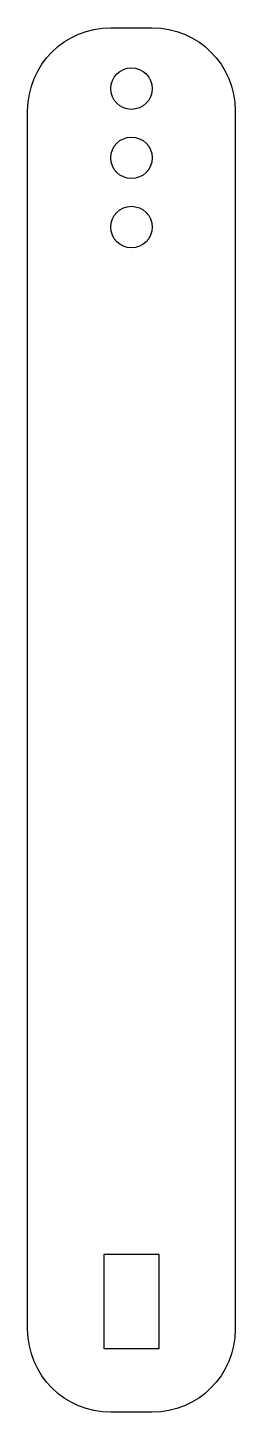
# Model space of a CAD drawing. Header units: millimetres. Extents: x 126 to 141, y -63 to 37.
import ezdxf

# ---------------------------------------------------------------- set-up
doc = ezdxf.new("R2010")
doc.units = ezdxf.units.MM
doc.layers.get('0').update_dxf_attribs({"linetype": 'CONTINUOUS'})

msp = doc.modelspace()

# ---------------------------------------------------------------- linework, layer by layer
msp.add_lwpolyline([(131.85, -63.1, -0.41421), (125.85, -57.1), (125.85, 30.9, -0.41421), (131.85, 36.9), (134.85, 36.9, -0.41421), (140.85, 30.9), (140.85, -57.1, -0.41421), (134.85, -63.1)], format="xyb", close=True)
msp.add_lwpolyline([(131.35, -58.5), (135.35, -58.5), (135.35, -51.7), (131.35, -51.7)], close=True)
for centre in [(133.35, 32.5), (133.35, 27.5), (133.35, 22.5)]:
    msp.add_circle(centre, 1.5)

doc.saveas('drawing.dxf')
